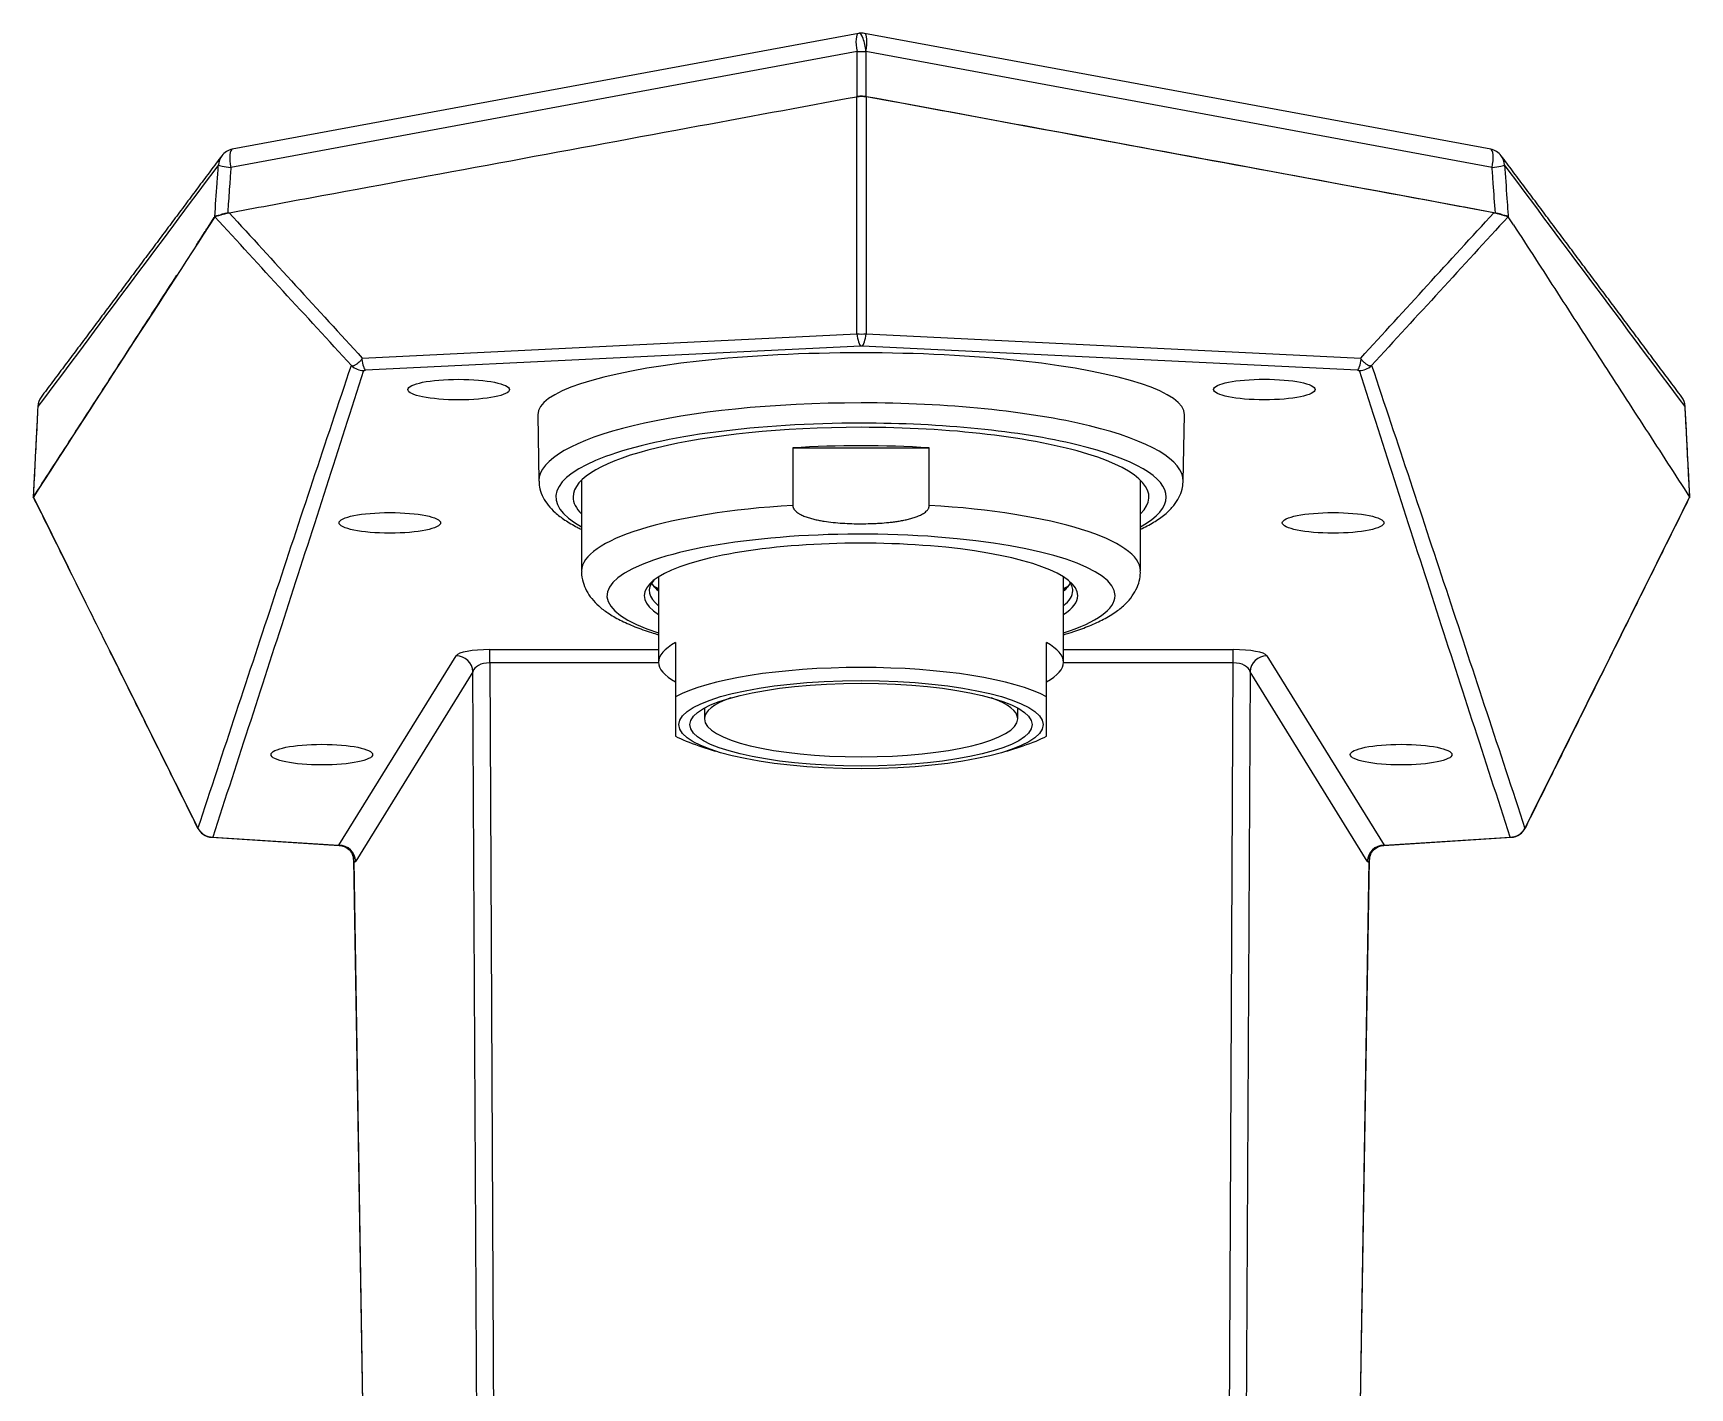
# Model space of a CAD drawing. Extents: x 0 to 948, y 0 to 695.
# Drawn here: x 124.2 to 222, y 438.3 to 518.3 of the extents above; entities that cross this region are included whole.
import ezdxf

# ---------------------------------------------------------------- set-up
doc = ezdxf.new("R2010")
doc.units = 0
doc.header["$LTSCALE"] = 10
doc.header["$MEASUREMENT"] = 0
doc.layers.add('1', color=7, linetype='CONTINUOUS')
doc.layers.add('레이어 1', color=7, linetype='CONTINUOUS')

msp = doc.modelspace()

# ---------------------------------------------------------------- linework, layer by layer
at = {"layer": '1', "color": 7, "linetype": 'Continuous', "lineweight": -3}
for p, q in [((154.021, 495.747), (154.091, 491.819)), ((192.125, 491.819), (192.196, 495.747)), ((169.077, 493.79), (177.139, 493.79)), ((169.077, 493.79), (169.077, 490.394)), ((177.139, 490.394), (177.139, 493.79)), ((156.608, 491.877), (156.608, 486.52)), ((189.608, 486.52), (189.608, 491.877)), ((161.158, 486.175), (161.158, 481.134)), ((185.058, 481.134), (185.058, 486.175)), ((162.158, 482.292), (162.158, 479.09)), ((184.058, 479.09), (184.058, 482.292)), ((163.858, 478.428), (163.858, 477.787)), ((182.358, 477.787), (182.358, 478.428)), ((163.534, 476.202), (164.495, 475.891)), ((181.721, 475.891), (182.683, 476.202))]:
    msp.add_line(p, q, dxfattribs=at)
for centre, major_axis, ratio, start_param, end_param in [((173.108, 495.759), (19.088, 0), 0.190789, 6.279793, 9.42816), ((173.109, 491.839), (-19.017, 0), 0.242164, 4.7124, 6.283185), ((173.109, 491.839), (-19.017, 0), 0.242164, 3.137178, 4.7124), ((173.109, 490.886), (18.017, 0), 0.242164, 1.570808, 3.554996), ((173.108, 490.886), (-17, 0), 0.242164, 4.712393, 6.283185), ((173.109, 490.886), (18.017, 0), 0.242164, 0, 1.570808), ((173.108, 490.886), (-17, 0), 0.242164, 2.898418, 4.712393), ((173.108, 489.916), (16.5, 0), 0.242164, 1.323991, 1.817608), ((173.109, 491.839), (-19.017, 0), 0.242164, 0, 0.004127), ((173.109, 491.839), (-19.017, 0), 0.242164, 3.131483, 3.137178), ((173.108, 490.886), (-17, 0), 0.242164, 0, 0.243183), ((173.108, 486.52), (16.5, 0), 0.242164, 1.817608, 3.141596), ((173.108, 486.52), (16.5, 0), 0.242164, 0.000003, 1.323991), ((173.109, 490.886), (18.017, 0), 0.242164, 5.869761, 6.283185), ((173.108, 485.064), (15, 0), 0.242164, 0, 3.790629), ((173.108, 485.064), (12.8, 0), 0.242164, 0, 3.508082), ((173.108, 487.005), (-12.5, 0), 0.242164, 0.286581, 0.297871), ((173.108, 487.005), (-12.5, 0), 0.242164, 2.843936, 2.855128), ((173.108, 485.356), (12.5, 0), 0.242164, 2.935625, 3.43936), ((173.108, 486.229), (12.5, 0), 0.242164, 3.286305, 3.43936), ((173.108, 487.005), (13.5, 0), 0.242164, 3.57416, 3.625603), ((173.108, 486.52), (12.8, 0), 0.242164, 3.439556, 3.508082), ((173.108, 486.229), (12.5, 0), 0.242164, 5.985522, 6.138479), ((173.108, 487.005), (13.5, 0), 0.242164, 5.799389, 5.850734), ((173.108, 486.52), (12.8, 0), 0.242164, 5.9168, 5.985228), ((173.108, 485.356), (12.5, 0), 0.242164, 5.985522, 6.283185), ((173.108, 485.356), (12.5, 0), 0.242164, 0, 0.205974), ((173.108, 485.064), (12.8, 0), 0.242164, 5.9168, 6.283185), ((173.108, 485.064), (15, 0), 0.242164, 5.634253, 6.283185), ((173.108, 481.134), (-11.95, 0), 0.241922, 5.871176, 6.695195), ((173.108, 481.134), (-11.95, 0), 0.241922, 2.729583, 3.553602), ((173.108, 477.932), (11.95, 0), 0.241922, 0.412009, 2.729583), ((173.108, 477.787), (9.25, 0), 0.241922, 2.550188, 3.141592), ((173.108, 477.787), (9.25, 0), 0.241922, 0, 0.591307), ((173.108, 477.787), (9.25, 0), 0.241922, 3.141593, 6.283185), ((173.108, 477.932), (11.95, 0), 0.241922, 3.553602, 3.783114), ((173.108, 477.932), (11.95, 0), 0.241922, 5.641664, 5.871176)]:
    msp.add_ellipse(centre, major_axis=major_axis, ratio=ratio, start_param=start_param, end_param=end_param, dxfattribs=at)
for major_axis in [(10.75, 0), (10.1, 0)]:
    msp.add_ellipse((173.108, 477.447), major_axis=major_axis, ratio=0.241922, dxfattribs=at)
for points, knots in [([(154.1, 491.822), (154.1, 491.664), (154.135, 491.334), (154.324, 490.85), (154.629, 490.385), (155.057, 489.942), (155.624, 489.512), (156.166, 489.198), (156.515, 489.025), (156.596, 488.987)], [0, 0, 0, 0, 0.121638, 0.261616, 0.407872, 0.568913, 0.749127, 0.943266, 1, 1, 1, 1]), ([(189.614, 488.983), (189.647, 488.998), (189.953, 489.147), (190.49, 489.444), (191.103, 489.889), (191.567, 490.357), (191.886, 490.835), (192.074, 491.311), (192.112, 491.626), (192.115, 491.771)], [0, 0, 0, 0, 0.022916, 0.219417, 0.419782, 0.592958, 0.74658, 0.887168, 1, 1, 1, 1]), ([(169.077, 490.394), (169.077, 490.349), (169.086, 490.305), (169.107, 490.252), (169.111, 490.241), (169.121, 490.221), (169.127, 490.211), (169.144, 490.181), (169.156, 490.162), (169.177, 490.135), (169.184, 490.126), (169.199, 490.108), (169.222, 490.082), (169.246, 490.058), (169.297, 490.012), (169.333, 489.984), (169.389, 489.944), (169.409, 489.932), (169.447, 489.907), (169.467, 489.895), (169.527, 489.861), (169.567, 489.84), (169.69, 489.781), (169.775, 489.746), (169.904, 489.699), (169.947, 489.684), (170.035, 489.656), (170.079, 489.642), (170.211, 489.604), (170.3, 489.581), (170.478, 489.54), (170.568, 489.521), (170.747, 489.487), (170.837, 489.472), (171.107, 489.43), (171.287, 489.407), (171.65, 489.37), (171.832, 489.355), (172.196, 489.332), (172.379, 489.323), (172.745, 489.312), (172.928, 489.31), (173.294, 489.31), (173.477, 489.312), (173.752, 489.321), (173.843, 489.324), (174.026, 489.333), (174.118, 489.338), (174.392, 489.355), (174.574, 489.37), (174.847, 489.399), (174.938, 489.409), (175.12, 489.432), (175.211, 489.445), (175.391, 489.474), (175.482, 489.489), (175.661, 489.524), (175.751, 489.543), (175.929, 489.584), (176.017, 489.607), (176.193, 489.658), (176.279, 489.686), (176.408, 489.734), (176.45, 489.75), (176.534, 489.786), (176.576, 489.804), (176.658, 489.844), (176.698, 489.865), (176.776, 489.911), (176.815, 489.935), (176.889, 489.988), (176.925, 490.016), (176.974, 490.062), (176.99, 490.078), (177.021, 490.111), (177.036, 490.129), (177.062, 490.165), (177.075, 490.184), (177.091, 490.213), (177.097, 490.223), (177.106, 490.243), (177.111, 490.253), (177.131, 490.306), (177.139, 490.349), (177.139, 490.394)], [0, 0, 0, 0, 0.015625, 0.015625, 0.019531, 0.019531, 0.023438, 0.023438, 0.03125, 0.03125, 0.035156, 0.035156, 0.039063, 0.046875, 0.046875, 0.0625, 0.0625, 0.070313, 0.070313, 0.078125, 0.078125, 0.09375, 0.09375, 0.125, 0.125, 0.140625, 0.140625, 0.15625, 0.15625, 0.1875, 0.1875, 0.21875, 0.21875, 0.25, 0.25, 0.3125, 0.3125, 0.375, 0.375, 0.4375, 0.4375, 0.5, 0.5, 0.5625, 0.5625, 0.59375, 0.59375, 0.625, 0.625, 0.6875, 0.6875, 0.71875, 0.71875, 0.75, 0.75, 0.78125, 0.78125, 0.8125, 0.8125, 0.84375, 0.84375, 0.875, 0.875, 0.890625, 0.890625, 0.90625, 0.90625, 0.921875, 0.921875, 0.9375, 0.9375, 0.953125, 0.953125, 0.960937, 0.960937, 0.96875, 0.96875, 0.976562, 0.976562, 0.980469, 0.980469, 0.984375, 0.984375, 1, 1, 1, 1]), ([(156.618, 486.519), (156.614, 486.491), (156.593, 486.272), (156.686, 485.859), (156.892, 485.336), (157.211, 484.865), (157.631, 484.43), (158.18, 484.011), (158.882, 483.606), (159.735, 483.226), (160.518, 482.949), (161.007, 482.801), (161.146, 482.76)], [0, 0, 0, 0, 0.013622, 0.105618, 0.19669, 0.291695, 0.396331, 0.516403, 0.654002, 0.800674, 0.9443, 1, 1, 1, 1]), ([(185.07, 482.76), (185.274, 482.819), (185.81, 482.985), (186.615, 483.28), (187.453, 483.666), (188.157, 484.089), (188.713, 484.544), (189.124, 485.016), (189.411, 485.516), (189.58, 486.027), (189.6, 486.365), (189.595, 486.522)], [0, 0, 0, 0, 0.081641, 0.220439, 0.36258, 0.509456, 0.634921, 0.741887, 0.837342, 0.926703, 1, 1, 1, 1]), ([(162.158, 479.09), (162.158, 479.009), (162.158, 478.93), (162.158, 478.776), (162.158, 478.701), (162.158, 478.481), (162.158, 478.341), (162.158, 478.079), (162.158, 477.957), (162.158, 477.729), (162.158, 477.518), (162.158, 477.343), (162.158, 477.185), (162.158, 477.115), (162.158, 476.991), (162.158, 476.937), (162.158, 476.845), (162.158, 476.806), (162.158, 476.774)], [0, 0, 0, 0, 0.0625, 0.0625, 0.125, 0.125, 0.25, 0.25, 0.375, 0.375, 0.5, 0.625, 0.625, 0.75, 0.75, 0.875, 0.875, 1, 1, 1, 1]), ([(184.058, 476.774), (184.058, 476.806), (184.058, 476.845), (184.058, 476.937), (184.058, 476.991), (184.058, 477.114), (184.058, 477.185), (184.058, 477.342), (184.058, 477.517), (184.058, 477.728), (184.058, 477.956), (184.058, 478.078), (184.058, 478.341), (184.058, 478.48), (184.058, 478.664), (184.058, 478.701), (184.058, 478.777), (184.058, 478.815), (184.058, 478.931), (184.058, 479.009), (184.058, 479.09)], [0, 0, 0, 0, 0.125, 0.125, 0.25, 0.25, 0.375, 0.375, 0.5, 0.625, 0.625, 0.75, 0.75, 0.875, 0.875, 0.90625, 0.90625, 0.9375, 0.9375, 1, 1, 1, 1])]:
    msp.add_open_spline(points, degree=3, knots=knots, dxfattribs=at)
at = {"layer": '레이어 1', "lineweight": -3}
for p, q in [((172.952, 518.258), (135.989, 511.421)), ((173.002, 518.266), (173.001, 518.266)), ((210.281, 511.421), (173.317, 518.259)), ((172.872, 517.188), (135.908, 510.35)), ((172.871, 514.527), (172.872, 517.188)), ((173.396, 517.188), (173.395, 514.528)), ((173.397, 517.188), (173.396, 517.188)), ((210.361, 510.35), (173.397, 517.188)), ((172.867, 500.517), (172.867, 514.526)), ((173.403, 514.526), (173.403, 500.517)), ((211.312, 507.438), (211.313, 507.436)), ((143.665, 499.093), (172.867, 500.517)), ((173.09, 499.798), (143.853, 498.372)), ((202.417, 498.372), (173.18, 499.798)), ((173.403, 500.517), (202.605, 499.093)), ((142.286, 470.335), (149.206, 481.519)), ((151.186, 481.878), (161.158, 481.878)), ((185.058, 481.878), (195.084, 481.878)), ((197.064, 481.519), (203.984, 470.335)), ((150.198, 480.567), (143.278, 469.384)), ((150.636, 392.352), (150.198, 480.567)), ((161.16, 481.095), (151.186, 481.095)), ((151.186, 481.095), (151.627, 392.352)), ((195.084, 481.095), (185.057, 481.095)), ((194.643, 392.352), (195.084, 481.095)), ((196.072, 480.567), (195.634, 392.352)), ((202.992, 469.384), (196.072, 480.567)), ((134.773, 470.795), (142.3, 470.314)), ((134.837, 470.812), (142.286, 470.335)), ((203.97, 470.314), (211.497, 470.795)), ((203.984, 470.335), (211.433, 470.812)), ((143.15, 469.489), (143.701, 435.593)), ((201.866, 392.352), (203.12, 469.489)), ((143.159, 469.421), (143.709, 435.593)), ((201.858, 392.352), (203.111, 469.421))]:
    msp.add_line(p, q, dxfattribs=at)
for centre, start, end in [((173.134, 517.275), 97.65344, 100.48055), ((173.135, 517.275), 79.5196, 97.65344), ((136.171, 510.437), 100.48055, 143.22558), ((210.099, 510.437), 36.7745, 79.5196), ((125.51, 496.189), 143.17769, 177.06201), ((220.76, 496.189), 2.93804, 36.8224), ((134.837, 471.793), 206.41796, 266.33981), ((211.433, 471.793), 273.66023, 333.58211)]:
    msp.add_arc(centre, 1, start, end, dxfattribs=at)
for centre, major_axis, ratio, start_param, end_param in [((173.134, 517.275), (0.182, -0.983), 0.273764, 3.141608, 4.750292), ((173.134, 517.275), (0.133, -0.991), 0.249972, 1.449242, 3.141569), ((173.135, 517.275), (0.133, -0.991), 0.249972, 1.449242, 3.141569), ((173.135, 517.275), (0.182, 0.983), 0.273746, 4.674377, 6.283178), ((173.134, 517.275), (1, 0), 0.090239, 4.447202, 4.97757), ((136.171, 510.437), (0.801, -0.599), 0.991616, 3.14159, 3.724099), ((136.171, 510.437), (0.182, -0.983), 0.273764, 3.141608, 4.750292), ((210.099, 510.437), (-0.182, -0.983), 0.273746, 1.532784, 3.141589), ((210.099, 510.437), (0.801, 0.599), 0.991616, 5.700666, 6.283222), ((136.171, 510.437), (-0.997, 0.071), 0.109009, 0.071574, 1.312659), ((210.099, 510.437), (-0.997, -0.071), 0.109132, 1.828877, 3.070012), ((173.09, 500.78), (0.049, -0.999), 0.243457, 4.96678, 6.085467), ((173.135, 500.738), (1.2, 0), 0.189171, 4.487414, 4.937362), ((173.135, 499.756), (0.2, 0), 0.213123, 1.345823, 1.795772), ((173.18, 500.78), (0.049, 0.999), 0.243455, 3.339311, 4.457998), ((143.853, 499.354), (-0.049, 0.999), 0.243457, 1.884339, 2.943875), ((202.417, 499.354), (-0.049, -0.999), 0.243455, 0.197718, 1.257254), ((143.742, 499.332), (0.952, -0.305), 0.979867, 4.240281, 5.01599), ((202.528, 499.332), (0.952, 0.305), 0.979867, 4.408774, 5.184484), ((125.51, 496.189), (0.999, -0.051), 0.205116, 3.141591, 3.217464), ((125.51, 496.189), (0.8, -0.599), 0.991602, 3.142516, 3.752513), ((220.76, 496.189), (0.8, 0.599), 0.991602, 5.672244, 6.282894), ((220.76, 496.189), (-0.999, -0.051), 0.205116, 3.065721, 3.141594), ((151.19, 481.466), (-2, 0.001), 0.206149, 4.714493, 6.156439), ((149.206, 480.537), (0.85, -0.526), 0.974932, 0.596368, 2.113591), ((151.186, 480.896), (0, -1), 0.000002, 1.778826, 2.824381), ((195.08, 481.466), (2, 0.001), 0.206149, 0.126749, 1.568695), ((195.084, 480.896), (0, -1), 0.000002, 1.778826, 2.824381), ((197.064, 480.537), (-0.85, -0.526), 0.974932, 4.1696, 5.686815), ((151.19, 480.484), (-1, 0.012), 0.61108, 4.723474, 6.165419), ((195.08, 480.484), (1, 0.012), 0.61108, 0.11777, 1.559717), ((134.837, 471.793), (0.896, 0.445), 0.233706, 3.1419, 3.29279), ((134.837, 471.793), (-0.951, 0.31), 0.979799, 0.821697, 1.879664), ((134.837, 471.793), (-0.064, -0.998), 0.312467, 6.283169, 6.485119), ((211.433, 471.793), (0.951, 0.31), 0.979799, 4.403498, 5.461467), ((211.433, 471.793), (-0.064, 0.998), 0.312469, 2.939658, 3.141611), ((211.433, 471.793), (-0.896, 0.445), 0.233707, 2.990394, 3.141287), ((142.183, 471.323), (-0.118, 1.01), 0.054917, 2.929642, 3.131575), ((142.286, 469.353), (0.85, -0.526), 0.974932, 0.596369, 2.113591), ((142.168, 469.39), (-0.901, -0.433), 0.954945, 3.11413, 3.141953), ((142.168, 469.39), (-0.901, -0.433), 0.954945, 2.70697, 3.11413), ((144.122, 471.199), (0.93, 1.825), 0.155623, 2.870174, 2.982253), ((203.984, 469.353), (-0.85, -0.526), 0.974932, 4.1696, 5.686815), ((204.103, 469.39), (0.901, -0.433), 0.954945, 3.169083, 3.576221), ((202.148, 471.199), (-0.93, 1.825), 0.155624, 3.300932, 3.419843), ((204.103, 469.39), (0.901, -0.433), 0.954945, 3.139831, 3.169084), ((204.088, 471.323), (0.118, 1.01), 0.054915, 3.151605, 3.353543), ((143.174, 471.354), (-0.057, 2.008), 0.126799, 2.864614, 3.33181), ((203.096, 471.354), (0.057, 2.008), 0.126801, 2.951376, 3.418572)]:
    msp.add_ellipse(centre, major_axis=major_axis, ratio=ratio, start_param=start_param, end_param=end_param, dxfattribs=at)
for centre in [(149.351, 497.229), (196.92, 497.233), (145.292, 489.361), (200.978, 489.361), (141.277, 475.679), (204.992, 475.679)]:
    msp.add_ellipse(centre, major_axis=(3, 0), ratio=0.202728, dxfattribs=at)
for points, knots in [([(135.717, 507.656), (137.339, 507.956), (138.962, 508.256), (144.3, 509.243), (148.016, 509.93), (155.447, 511.304), (159.163, 511.992), (166.2, 513.293), (169.522, 513.908), (172.844, 514.522)], [0, 0, 0, 0, 0.131097, 0.131097, 0.43134, 0.43134, 0.731583, 0.731583, 1, 1, 1, 1]), ([(173.403, 514.526), (173.359, 514.534), (173.315, 514.54), (173.226, 514.547), (173.181, 514.549), (173.113, 514.549), (173.09, 514.549), (173.044, 514.547), (173.022, 514.545), (172.955, 514.54), (172.911, 514.534), (172.867, 514.526)], [0, 0, 0, 0, 0.25, 0.25, 0.5, 0.5, 0.625, 0.625, 0.75, 0.75, 1, 1, 1, 1]), ([(172.871, 514.527), (172.914, 514.534), (172.957, 514.54), (173.044, 514.547), (173.088, 514.549), (173.144, 514.549), (173.155, 514.549), (173.178, 514.549), (173.211, 514.548), (173.244, 514.546), (173.31, 514.54), (173.353, 514.535), (173.395, 514.528)], [0, 0, 0, 0, 0.25, 0.25, 0.5, 0.5, 0.5625, 0.5625, 0.625, 0.75, 0.75, 1, 1, 1, 1]), ([(210.553, 507.656), (208.931, 507.956), (207.308, 508.256), (201.97, 509.243), (198.255, 509.93), (190.823, 511.304), (187.108, 511.991), (180.07, 513.293), (176.748, 513.908), (173.426, 514.522)], [0, 0, 0, 0, 0.131095, 0.131095, 0.431325, 0.431325, 0.731556, 0.731556, 1, 1, 1, 1]), ([(135.175, 510.5), (133.4, 508.119), (131.624, 505.739), (128.069, 500.981), (126.292, 498.602), (124.513, 496.224)], [0, 0, 0, 0, 0.5, 0.5, 1, 1, 1, 1]), ([(134.957, 507.436), (135.004, 508.097), (135.051, 508.758), (135.101, 509.46), (135.104, 509.5), (135.13, 509.861), (135.152, 510.181), (135.175, 510.5)], [0, 0, 0, 0, 0.647162, 0.647162, 0.686878, 0.686878, 1, 1, 1, 1]), ([(135.908, 510.35), (135.886, 510.031), (135.863, 509.711), (135.807, 508.929), (135.774, 508.466), (135.733, 507.888), (135.725, 507.772), (135.717, 507.656)], [0, 0, 0, 0, 0.356036, 0.356036, 0.870662, 0.870662, 1, 1, 1, 1]), ([(210.553, 507.656), (210.512, 508.234), (210.471, 508.812), (210.407, 509.711), (210.384, 510.03), (210.361, 510.35)], [0, 0, 0, 0, 0.643992, 0.643992, 1, 1, 1, 1]), ([(221.757, 496.224), (219.978, 498.602), (218.201, 500.981), (214.646, 505.739), (212.87, 508.119), (211.095, 510.5)], [0, 0, 0, 0, 0.5, 0.5, 1, 1, 1, 1]), ([(211.095, 510.5), (211.142, 509.839), (211.189, 509.178), (211.255, 508.255), (211.273, 507.993), (211.299, 507.632), (211.306, 507.534), (211.313, 507.436)], [0, 0, 0, 0, 0.647155, 0.647155, 0.904123, 0.904123, 1, 1, 1, 1]), ([(135.717, 507.656), (135.641, 507.642), (135.569, 507.626), (135.468, 507.6), (135.435, 507.591), (135.388, 507.577), (135.372, 507.572), (135.342, 507.562), (135.327, 507.557), (135.312, 507.552)], [0, 0, 0, 0, 0.5, 0.5, 0.75, 0.75, 0.875, 0.875, 1, 1, 1, 1]), ([(135.328, 507.551), (135.361, 507.563), (135.395, 507.574), (135.45, 507.59), (135.469, 507.596), (135.508, 507.606), (135.527, 507.611), (135.587, 507.627), (135.628, 507.636), (135.712, 507.654), (135.755, 507.663), (135.8, 507.671)], [0, 0, 0, 0, 0.25, 0.25, 0.375, 0.375, 0.5, 0.5, 0.75, 0.75, 1, 1, 1, 1]), ([(210.47, 507.671), (210.559, 507.655), (210.643, 507.637), (210.742, 507.612), (210.762, 507.606), (210.8, 507.596), (210.819, 507.591), (210.874, 507.574), (210.909, 507.563), (210.942, 507.551)], [0, 0, 0, 0, 0.5, 0.5, 0.625, 0.625, 0.75, 0.75, 1, 1, 1, 1]), ([(210.957, 507.552), (210.929, 507.562), (210.899, 507.572), (210.852, 507.586), (210.836, 507.59), (210.803, 507.6), (210.786, 507.604), (210.701, 507.626), (210.629, 507.642), (210.553, 507.656)], [0, 0, 0, 0, 0.25, 0.25, 0.375, 0.375, 0.5, 0.5, 1, 1, 1, 1]), ([(135.095, 507.49), (135.075, 507.486), (135.058, 507.481), (135.034, 507.475), (135.027, 507.473), (135.013, 507.468), (135.007, 507.466), (134.978, 507.455), (134.963, 507.446), (134.957, 507.436)], [0, 0, 0, 0, 0.25, 0.25, 0.375, 0.375, 0.5, 0.5, 1, 1, 1, 1]), ([(134.958, 507.438), (134.964, 507.447), (134.98, 507.456), (135.011, 507.466), (135.018, 507.468), (135.033, 507.473), (135.041, 507.475), (135.066, 507.481), (135.085, 507.485), (135.106, 507.489)], [0, 0, 0, 0, 0.5, 0.5, 0.625, 0.625, 0.75, 0.75, 1, 1, 1, 1]), ([(135.095, 507.49), (135.124, 507.496), (135.157, 507.504), (135.23, 507.525), (135.27, 507.538), (135.312, 507.552)], [0, 0, 0, 0, 0.5, 0.5, 1, 1, 1, 1]), ([(135.328, 507.551), (135.287, 507.536), (135.248, 507.523), (135.174, 507.503), (135.139, 507.494), (135.106, 507.489)], [0, 0, 0, 0, 0.5, 0.5, 1, 1, 1, 1]), ([(211.164, 507.489), (211.131, 507.494), (211.096, 507.503), (211.022, 507.524), (210.983, 507.536), (210.942, 507.551)], [0, 0, 0, 0, 0.5, 0.5, 1, 1, 1, 1]), ([(210.957, 507.552), (211, 507.538), (211.04, 507.525), (211.113, 507.504), (211.146, 507.496), (211.175, 507.49)], [0, 0, 0, 0, 0.5, 0.5, 1, 1, 1, 1]), ([(211.164, 507.489), (211.184, 507.485), (211.204, 507.481), (211.229, 507.475), (211.237, 507.473), (211.252, 507.468), (211.259, 507.466), (211.29, 507.456), (211.306, 507.447), (211.312, 507.438)], [0, 0, 0, 0, 0.25, 0.25, 0.375, 0.375, 0.5, 0.5, 1, 1, 1, 1]), ([(211.313, 507.436), (211.307, 507.446), (211.292, 507.455), (211.258, 507.468), (211.244, 507.473), (211.212, 507.481), (211.195, 507.486), (211.175, 507.49)], [0, 0, 0, 0, 0.5, 0.5, 0.75, 0.75, 1, 1, 1, 1]), ([(143.637, 499.034), (143.632, 499.024), (143.626, 499.014), (143.614, 498.996), (143.608, 498.987), (143.588, 498.96), (143.574, 498.944), (143.553, 498.92), (143.545, 498.912), (143.531, 498.897), (143.509, 498.875), (143.487, 498.855), (143.444, 498.816), (143.416, 498.792), (143.375, 498.759), (143.361, 498.749), (143.334, 498.729), (143.321, 498.72), (143.282, 498.693), (143.258, 498.678), (143.212, 498.653), (143.19, 498.642), (143.158, 498.631), (143.148, 498.628), (143.128, 498.623), (143.118, 498.622), (143.098, 498.621), (143.088, 498.622), (143.073, 498.625), (143.068, 498.627), (143.059, 498.63), (143.056, 498.632), (143.05, 498.635), (143.047, 498.637), (143.043, 498.639)], [0, 0, 0, 0, 0.03125, 0.03125, 0.0625, 0.0625, 0.125, 0.125, 0.15625, 0.15625, 0.1875, 0.25, 0.25, 0.375, 0.375, 0.4375, 0.4375, 0.5, 0.5, 0.625, 0.625, 0.75, 0.75, 0.8125, 0.8125, 0.875, 0.875, 0.9375, 0.9375, 0.96875, 0.96875, 0.984375, 0.984375, 1, 1, 1, 1]), ([(203.226, 498.639), (203.223, 498.637), (203.22, 498.635), (203.214, 498.632), (203.211, 498.63), (203.202, 498.627), (203.197, 498.625), (203.187, 498.623), (203.182, 498.622), (203.172, 498.621), (203.167, 498.621), (203.152, 498.622), (203.142, 498.623), (203.122, 498.628), (203.112, 498.631), (203.091, 498.638), (203.081, 498.643), (203.058, 498.653), (203.047, 498.659), (203.012, 498.678), (202.988, 498.694), (202.937, 498.728), (202.91, 498.748), (202.869, 498.78), (202.854, 498.792), (202.826, 498.816), (202.811, 498.829), (202.783, 498.855), (202.768, 498.869), (202.739, 498.897), (202.725, 498.912), (202.696, 498.944), (202.682, 498.96), (202.662, 498.987), (202.656, 498.996), (202.644, 499.014), (202.638, 499.024), (202.633, 499.034)], [0, 0, 0, 0, 0.015625, 0.015625, 0.03125, 0.03125, 0.0625, 0.0625, 0.09375, 0.09375, 0.125, 0.125, 0.1875, 0.1875, 0.25, 0.25, 0.3125, 0.3125, 0.375, 0.375, 0.5, 0.5, 0.625, 0.625, 0.6875, 0.6875, 0.75, 0.75, 0.8125, 0.8125, 0.875, 0.875, 0.9375, 0.9375, 0.96875, 0.96875, 1, 1, 1, 1]), ([(133.967, 471.322), (134.72, 473.606), (135.473, 475.889), (136.98, 480.453), (137.733, 482.733), (139.24, 487.29), (139.995, 489.567), (141.505, 494.115), (142.262, 496.387), (143.02, 498.655)], [0, 0, 0, 0, 0.25, 0.25, 0.5, 0.5, 0.75, 0.75, 1, 1, 1, 1]), ([(143.742, 498.35), (143.009, 496.055), (142.272, 493.76), (140.793, 489.17), (140.052, 486.876), (138.566, 482.286), (137.822, 479.991), (136.331, 475.401), (135.584, 473.106), (134.837, 470.812)], [0, 0, 0, 0, 0.25, 0.25, 0.5, 0.5, 0.75, 0.75, 1, 1, 1, 1]), ([(143.742, 498.35), (143.743, 498.352), (143.744, 498.353), (143.748, 498.356), (143.75, 498.357), (143.756, 498.359), (143.76, 498.36), (143.769, 498.363), (143.773, 498.364), (143.784, 498.365), (143.789, 498.366), (143.801, 498.368), (143.807, 498.369), (143.826, 498.37), (143.839, 498.371), (143.853, 498.372)], [0, 0, 0, 0, 0.125, 0.125, 0.25, 0.25, 0.375, 0.375, 0.5, 0.5, 0.625, 0.625, 0.75, 0.75, 1, 1, 1, 1]), ([(202.417, 498.372), (202.424, 498.372), (202.43, 498.371), (202.444, 498.37), (202.45, 498.37), (202.463, 498.369), (202.469, 498.368), (202.481, 498.366), (202.486, 498.365), (202.497, 498.364), (202.501, 498.363), (202.51, 498.36), (202.514, 498.359), (202.52, 498.357), (202.522, 498.356), (202.526, 498.353), (202.527, 498.352), (202.528, 498.35)], [0, 0, 0, 0, 0.125, 0.125, 0.25, 0.25, 0.375, 0.375, 0.5, 0.5, 0.625, 0.625, 0.75, 0.75, 0.875, 0.875, 1, 1, 1, 1]), ([(211.433, 470.812), (210.686, 473.106), (209.939, 475.401), (208.448, 479.991), (207.704, 482.286), (206.218, 486.876), (205.477, 489.17), (203.998, 493.76), (203.261, 496.055), (202.528, 498.35)], [0, 0, 0, 0, 0.25, 0.25, 0.5, 0.5, 0.75, 0.75, 1, 1, 1, 1]), ([(203.249, 498.655), (204.008, 496.387), (204.765, 494.115), (206.275, 489.567), (207.03, 487.29), (208.537, 482.733), (209.291, 480.453), (210.797, 475.889), (211.55, 473.606), (212.303, 471.322)], [0, 0, 0, 0, 0.25, 0.25, 0.5, 0.5, 0.75, 0.75, 1, 1, 1, 1]), ([(124.513, 496.224), (124.483, 495.63), (124.452, 495.035), (124.391, 493.844), (124.361, 493.249), (124.299, 492.057), (124.269, 491.462), (124.238, 490.866)], [0, 0, 0, 0, 0.333049, 0.333049, 0.666525, 0.666525, 1, 1, 1, 1]), ([(222.032, 490.866), (222.001, 491.461), (221.971, 492.056), (221.91, 493.246), (221.879, 493.842), (221.83, 494.792), (221.812, 495.147), (221.781, 495.742), (221.769, 495.983), (221.757, 496.224)], [0, 0, 0, 0, 0.333063, 0.333063, 0.666531, 0.666531, 0.865075, 0.865075, 1, 1, 1, 1]), ([(124.247, 490.88), (124.536, 490.299), (124.824, 489.719), (126.267, 486.816), (127.421, 484.493), (130.373, 478.554), (132.17, 474.938), (133.967, 471.322)], [0, 0, 0, 0, 0.08906, 0.08906, 0.4453, 0.4453, 1, 1, 1, 1]), ([(212.303, 471.322), (212.592, 471.903), (212.88, 472.483), (214.323, 475.386), (215.477, 477.709), (218.428, 483.647), (220.226, 487.264), (222.023, 490.88)], [0, 0, 0, 0, 0.08906, 0.08906, 0.4453, 0.4453, 1, 1, 1, 1]), ([(222.03, 490.844), (222.031, 490.844), (222.036, 490.852), (222.036, 490.859), (222.032, 490.866)], [0, 0, 0, 0, 0.087577, 1, 1, 1, 1]), ([(142.297, 470.304), (142.326, 470.306), (142.453, 470.31), (142.658, 470.231), (142.867, 470.095), (142.998, 469.948), (143.051, 469.86), (143.066, 469.829), (143.069, 469.823)], [0, 0, 0, 0, 0.076841, 0.3538, 0.585976, 0.786629, 0.955989, 1, 1, 1, 1]), ([(203.201, 469.823), (203.212, 469.849), (203.249, 469.913), (203.376, 470.074), (203.595, 470.224), (203.813, 470.309), (203.944, 470.306), (203.973, 470.304)], [0, 0, 0, 0, 0.161667, 0.375465, 0.636734, 0.92018, 1, 1, 1, 1])]:
    msp.add_open_spline(points, degree=3, knots=knots, dxfattribs=at)
for points, degree in [([(172.844, 514.522), (172.853, 514.524), (172.862, 514.526), (172.871, 514.527)], 3), ([(173.395, 514.528), (173.406, 514.526), (173.416, 514.524), (173.426, 514.522)], 3), ([(173.426, 514.522), (173.418, 514.524), (173.41, 514.525), (173.403, 514.526)], 3), ([(210.47, 507.671), (198.122, 509.954), (185.774, 512.238), (173.426, 514.522)], 3), ([(135.369, 511.036), (130.051, 503.914), (124.708, 496.788)], 2), ([(221.561, 496.788), (216.225, 503.913), (210.9, 511.037)], 2), ([(135.8, 507.671), (138.421, 504.811), (141.043, 501.952), (143.665, 499.093)], 3), ([(202.605, 499.093), (205.227, 501.952), (207.849, 504.811), (210.47, 507.671)], 3), ([(134.957, 507.436), (131.384, 501.913), (127.811, 496.39), (124.238, 490.866)], 3), ([(133.885, 505.778), (134.958, 507.438)], 1), ([(143.02, 498.655), (140.333, 501.582), (137.645, 504.51), (134.958, 507.438)], 3), ([(211.312, 507.438), (208.625, 504.51), (205.937, 501.582), (203.249, 498.655)], 3), ([(211.62, 506.962), (211.517, 507.12), (211.415, 507.278), (211.313, 507.436)], 3), ([(211.62, 506.962), (222.023, 490.88)], 1), ([(124.247, 490.88), (132.726, 503.987)], 1), ([(143.665, 499.093), (143.656, 499.073), (143.646, 499.054), (143.637, 499.034)], 3), ([(202.633, 499.034), (202.624, 499.054), (202.614, 499.073), (202.605, 499.093)], 3), ([(143.043, 498.639), (143.036, 498.644), (143.028, 498.65), (143.02, 498.655)], 3), ([(203.249, 498.655), (203.242, 498.65), (203.234, 498.644), (203.226, 498.639)], 3), ([(124.511, 496.24), (124.373, 493.549), (124.235, 490.858)], 2), ([(222.035, 490.858), (221.759, 496.24)], 1), ([(124.238, 490.866), (124.236, 490.863), (124.235, 490.86), (124.235, 490.857)], 3), ([(124.246, 490.863), (124.243, 490.869), (124.244, 490.874), (124.247, 490.88)], 3), ([(124.248, 490.861), (129.095, 481.105), (133.941, 471.348)], 2), ([(212.329, 471.348), (217.175, 481.103), (222.021, 490.857)], 2), ([(222.023, 490.88), (222.027, 490.874), (222.027, 490.869), (222.024, 490.863)], 3), ([(143.069, 469.823), (143.152, 469.645), (143.145, 469.518)], 2), ([(203.126, 469.51), (203.12, 469.651), (203.201, 469.823)], 2)]:
    msp.add_open_spline(points, degree=degree, dxfattribs=at)

doc.saveas('drawing.dxf')
